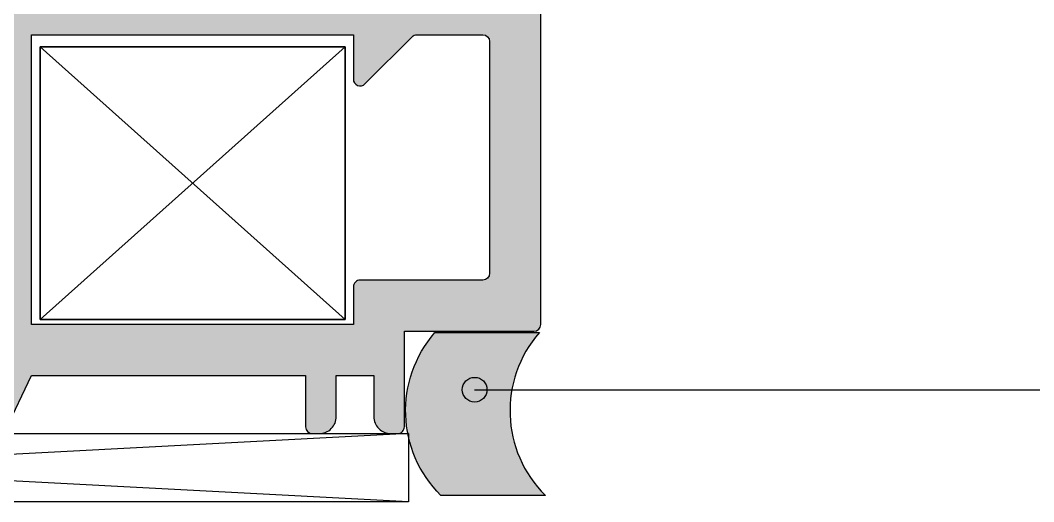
# Model space of a CAD drawing. Header units: millimetres. Extents: x -624 to 1947, y 11274 to 11571.
# Drawn here: x 1335.76 to 1365.5, y 11429.44 to 11443.56 of the extents above; entities that cross this region are included whole.
import ezdxf

# ---------------------------------------------------------------- set-up
doc = ezdxf.new("R2010")
doc.units = ezdxf.units.MM
for name, color, linetype in [('AKSESUAR', 7, 'Continuous'), ('aksesuar_k', 7, 'Continuous'), ('Antet', 7, 'Continuous')]:
    doc.layers.add(name, color=color, linetype=linetype)

# ---------------------------------------------------------------- blocks, each defined once
blk = doc.blocks.new('A03091')
at = {"color": 1}
for p, q in [((708.427, 13168.563), (746.427, 13168.563)), ((708.427, 13166.563), (708.427, 13168.563)), ((708.427, 13168.563), (746.427, 13166.563)), ((708.427, 13166.563), (746.427, 13168.563)), ((746.427, 13166.563), (708.427, 13166.563))]:
    blk.add_line(p, q, dxfattribs=at)

msp = doc.modelspace()

# ---------------------------------------------------------------- hatches: boundary and pattern name
h = msp.add_hatch(color=7)
h.paths.add_polyline_path([(1348.105, 11429.625, -0.396824), (1347.93, 11434.402), (1350.994, 11434.402, 0.396824), (1351.169, 11429.625)])
h.paths.add_polyline_path([(1348.732, 11432.725, 1), (1349.456, 11432.725, 1)], flags=16)
at = {"layer": 'AKSESUAR', "linetype": 'ByBlock'}
h = msp.add_hatch(color=30, dxfattribs=at)
h.paths.add_polyline_path([(1351.034, 11434.639), (1351.034, 11465.656, 0.198912), (1350.976, 11465.797), (1350.093, 11466.68, 0.198914), (1349.951, 11466.739), (1345.034, 11466.739), (1345.034, 11464.854, 0.26795), (1345.134, 11464.681), (1345.334, 11464.565, 0.131657), (1345.434, 11464.539), (1345.834, 11464.539, 0.414213), (1346.034, 11464.739), (1346.034, 11465.539), (1349.172, 11465.539, -0.198915), (1349.313, 11465.48), (1349.476, 11465.317, -0.19891), (1349.534, 11465.176), (1349.534, 11460.739, -0.414211), (1349.334, 11460.539), (1346.034, 11460.539), (1346.034, 11461.339, 0.414212), (1345.834, 11461.539), (1345.434, 11461.539, 0.131648), (1345.334, 11461.512), (1345.134, 11461.396, 0.267949), (1345.034, 11461.223), (1345.034, 11459.339), (1346.134, 11459.339), (1346.134, 11458.631, 0.267949), (1346.534, 11457.939), (1346.834, 11457.765, 0.577351), (1347.134, 11457.939), (1347.134, 11459.339), (1349.334, 11459.339), (1349.334, 11444.639), (1347.134, 11444.639), (1347.134, 11448.139), (1346.634, 11448.639), (1344.234, 11448.639, 0.414216), (1344.034, 11448.439), (1344.034, 11447.839, 0.414217), (1344.234, 11447.639), (1345.534, 11447.639), (1345.534, 11444.639), (1334.784, 11444.639, 0.414214), (1334.284, 11444.139), (1334.284, 11442.876), (1334.784, 11442.557), (1334.284, 11442.239), (1334.284, 11441.076), (1334.784, 11440.757), (1334.284, 11440.439), (1334.284, 11439.539), (1332.584, 11439.539), (1332.284, 11439.239), (1331.984, 11439.539), (1330.284, 11439.539), (1329.784, 11439.857), (1330.284, 11440.176), (1330.284, 11441.339), (1329.784, 11441.657), (1330.284, 11441.976), (1330.284, 11443.139), (1329.784, 11443.457), (1330.284, 11443.776), (1330.284, 11444.139, 0.414214), (1329.784, 11444.639), (1319.034, 11444.639), (1319.034, 11447.639), (1320.334, 11447.639, 0.414214), (1320.534, 11447.839), (1320.534, 11448.439, 0.414214), (1320.334, 11448.639), (1314.434, 11448.639), (1314.434, 11446.754, 0.267948), (1314.534, 11446.581), (1314.734, 11446.465, 0.131652), (1314.834, 11446.439), (1315.234, 11446.439, 0.414213), (1315.434, 11446.639), (1315.434, 11447.439, -0.414212), (1315.634, 11447.639), (1317.234, 11447.639, -0.414212), (1317.434, 11447.439), (1317.434, 11442.439, -0.414212), (1317.234, 11442.239), (1315.634, 11442.239, -0.414212), (1315.434, 11442.439), (1315.434, 11443.239, 0.414213), (1315.234, 11443.439), (1314.834, 11443.439, 0.131651), (1314.734, 11443.412), (1314.534, 11443.296, 0.267949), (1314.434, 11443.123), (1314.434, 11436.918, -0.398959), (1313.487, 11435.919), (1296.624, 11435.035, 0.39896), (1296.434, 11434.836), (1296.434, 11434.636, 0.267949), (1296.534, 11434.462, -0.57735), (1296.534, 11433.423, 0.267949), (1296.434, 11433.25), (1296.434, 11430.939), (1294.234, 11430.939), (1294.234, 11432.739, 0.414214), (1294.034, 11432.939, 0.414214), (1293.034, 11431.939), (1293.034, 11423.039, 0.414214), (1293.434, 11422.639), (1296.334, 11422.639, -0.414213), (1296.534, 11422.439), (1296.534, 11415.839, -0.414213), (1296.334, 11415.639), (1294.234, 11415.639), (1294.234, 11417.439, 0.414214), (1294.034, 11417.639, 0.414214), (1293.034, 11416.639), (1293.034, 11414.639, 0.414213), (1293.234, 11414.439), (1297.834, 11414.439, 0.414213), (1298.034, 11414.639), (1298.034, 11424.923, 0.26795), (1297.934, 11425.096), (1297.734, 11425.212, 0.131651), (1297.634, 11425.239), (1297.234, 11425.239, 0.414213), (1297.034, 11425.039), (1297.034, 11424.239, -0.414214), (1296.834, 11424.039), (1294.634, 11424.039, -0.414214), (1294.434, 11424.239), (1294.434, 11429.239, -0.414213), (1294.634, 11429.439), (1296.834, 11429.439, -0.414213), (1297.034, 11429.239), (1297.034, 11428.439, 0.414214), (1297.234, 11428.239), (1297.634, 11428.239, 0.131653), (1297.734, 11428.265), (1297.934, 11428.381, 0.26795), (1298.034, 11428.554), (1298.034, 11431.439), (1299.431, 11431.439, 0.221696), (1299.584, 11431.51), (1300.088, 11432.11, 0.63707), (1299.934, 11432.439), (1298.634, 11432.439), (1298.634, 11433.639), (1314.434, 11433.639), (1314.434, 11432.439), (1313.134, 11432.439, 0.63707), (1312.981, 11432.11), (1313.485, 11431.51, 0.221696), (1313.638, 11431.439), (1315.534, 11431.439), (1316.034, 11431.939), (1316.034, 11432.939, -0.414214), (1316.234, 11433.139), (1328.484, 11433.139), (1329.23, 11431.554, 0.290522), (1329.411, 11431.439), (1330.084, 11431.439, 0.414215), (1330.284, 11431.639), (1330.284, 11434.139), (1329.784, 11434.457), (1330.284, 11434.776), (1330.284, 11435.939), (1329.784, 11436.257), (1330.284, 11436.576), (1330.284, 11436.839), (1334.284, 11436.839), (1334.284, 11435.676), (1334.784, 11435.357), (1334.284, 11435.039), (1334.284, 11433.876), (1334.784, 11433.557), (1334.284, 11433.239), (1334.284, 11431.639, 0.414215), (1334.484, 11431.439), (1335.157, 11431.439, 0.290523), (1335.338, 11431.554), (1336.084, 11433.139), (1344.134, 11433.139), (1344.134, 11431.639, 0.414213), (1344.334, 11431.439), (1344.534, 11431.439, 0.414214), (1345.034, 11431.939), (1345.034, 11433.139), (1346.134, 11433.139), (1346.134, 11431.939, 0.414214), (1346.634, 11431.439), (1346.834, 11431.439, 0.414214), (1347.034, 11431.639), (1347.034, 11434.439), (1350.834, 11434.439, 0.414212)])
h.paths.add_polyline_path([(1336.084, 11434.639), (1336.084, 11443.139), (1345.534, 11443.139), (1345.534, 11441.839, 0.668181), (1345.876, 11441.697), (1347.286, 11443.107, -0.198917), (1347.361, 11443.139), (1349.334, 11443.139, -0.414212), (1349.534, 11442.939), (1349.534, 11436.139, -0.414212), (1349.334, 11435.939), (1345.734, 11435.939, 0.414214), (1345.534, 11435.739), (1345.534, 11434.639)], flags=16)
h.paths.add_polyline_path([(1316.334, 11440.439), (1318.034, 11440.439, 0.414213), (1319.034, 11441.439), (1319.034, 11443.139), (1328.484, 11443.139), (1328.484, 11434.639), (1319.034, 11434.639), (1319.034, 11436.439, 0.683705), (1318.687, 11436.574), (1317.029, 11434.768, -0.683706), (1316.334, 11435.039)], flags=16)
at = {"layer": 'Antet'}
h = msp.add_hatch(color=0, dxfattribs=at)
h.set_gradient(color1=(77, 0, 0))
edge = h.paths.add_edge_path()
edge.add_arc((1349.094, 11432.725), 0.362, 0, 360)

# ---------------------------------------------------------------- linework, layer by layer
at = {"color": 140}
msp.add_line((1349.094, 11432.725), (1373.866, 11432.725), dxfattribs=at)
at = {"color": 0}
msp.add_lwpolyline([(1335.338, 11431.554), (1336.084, 11433.139), (1344.134, 11433.139), (1344.134, 11431.639, 0.414213), (1344.334, 11431.439), (1344.534, 11431.439, 0.414214), (1345.034, 11431.939), (1345.034, 11433.139), (1346.134, 11433.139), (1346.134, 11431.939, 0.414214), (1346.634, 11431.439), (1346.834, 11431.439, 0.414214), (1347.034, 11431.639), (1347.034, 11434.439), (1350.834, 11434.439, 0.414212), (1351.034, 11434.639), (1351.034, 11465.656, 0.198912)], format="xyb", dxfattribs=at)
msp.add_lwpolyline([(1336.084, 11434.639), (1336.084, 11443.139), (1345.534, 11443.139), (1345.534, 11441.839, 0.668181), (1345.876, 11441.697), (1347.286, 11443.107, -0.198917), (1347.361, 11443.139), (1349.334, 11443.139, -0.414212), (1349.534, 11442.939), (1349.534, 11436.139, -0.414212), (1349.334, 11435.939), (1345.734, 11435.939, 0.414214), (1345.534, 11435.739), (1345.534, 11434.639)], format="xyb", close=True, dxfattribs=at)
msp.add_lwpolyline([(1348.105, 11429.625, -0.396824), (1347.93, 11434.402), (1350.994, 11434.402, 0.396824), (1351.169, 11429.625)], format="xyb", close=True)
at = {"layer": 'aksesuar_k', "color": 3}
for p, q in [((1345.29, 11442.786), (1336.34, 11434.786)), ((1336.34, 11442.786), (1345.29, 11434.786))]:
    msp.add_line(p, q, dxfattribs=at)
msp.add_lwpolyline([(1345.29, 11442.786), (1336.34, 11442.786), (1336.34, 11434.786), (1345.29, 11434.786)], close=True, dxfattribs=at)
at = {"layer": 'aksesuar_k', "color": 3, "flags": 128}
msp.add_lwpolyline([(1336.34, 11434.786), (1336.34, 11442.786), (1345.29, 11442.786), (1345.29, 11434.786)], close=True, dxfattribs=at)
at = {"layer": 'Antet', "color": 0}
msp.add_circle((1349.094, 11432.725), 0.362, dxfattribs=at)

# ---------------------------------------------------------------- block references
at = {"rotation": 180}
msp.add_blockref('A03091', (2055.582, 24598.002), dxfattribs=at)

doc.saveas('drawing.dxf')
